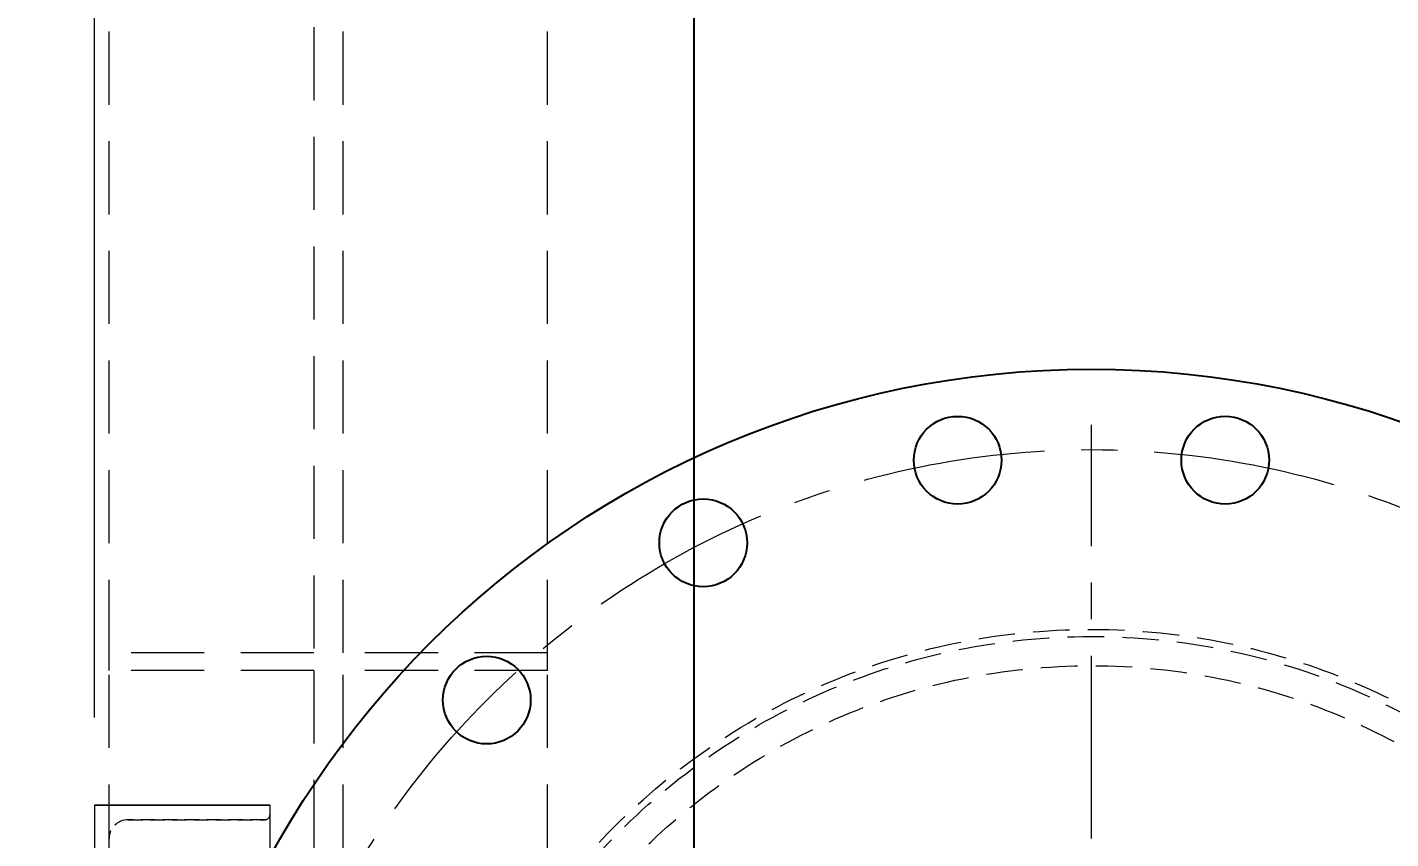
# Model space of a CAD drawing. Header units: millimetres. Extents: x -46397 to 283259, y -8690 to 23983.
# Drawn here: x 119758.6 to 120225, y 459 to 736.6 of the extents above; entities that cross this region are included whole.
import ezdxf

# ---------------------------------------------------------------- set-up
doc = ezdxf.new("R2010")
doc.units = ezdxf.units.MM
for name, pattern in [('CENTER', [2, 1.25, -0.25, 0.25, -0.25]), ('HIDDEN', [0.375, 0.25, -0.125]), ('HIDDENX2', [0.75, 0.5, -0.25])]:
    doc.linetypes.add(name, pattern=pattern)
doc.layers.get('Defpoints').update_dxf_attribs({"lineweight": 0})
for name, color, linetype, lineweight in [('CHUAN NET KHUAT', 4, 'HIDDEN', 0), ('DUONGCHINH', 7, 'Continuous', 25), ('mDƯỜNG KHUẤT', 251, 'HIDDEN', 5), ('mDƯỜNG TÂM', 8, 'CENTER', 0), ('PHANTOM 2', 8, 'Continuous', 0)]:
    doc.layers.add(name, color=color, linetype=linetype, lineweight=lineweight)
doc.layers.add('flashshoot', color=7, linetype='Continuous')
doc.styles.add('GHI CHÚ 1', font='isocp_IV25.ttf', dxfattribs={"width": 0.8})
doc.dimstyles.new('1-30SCALE', dxfattribs={"dimtxt": 75, "dimasz": 75, "dimexe": 37.5, "dimexo": 30, "dimgap": 30, "dimtad": 1, "dimtoh": 1, "dimdec": 0, "dimdsep": 46, "dimtxsty": 'GHI CHÚ 1', "dimcen": 0.09, "dimclrd": 256, "dimclre": 256, "dimclrt": 2, "dimadec": 0, "dimazin": 0, "dimtfac": 1, "dimtdec": 0, "dimtofl": 0, "dimtmove": 0, "dimatfit": 3, "dimfxl": 1, "dimlwd": 0, "dimlwe": 0, "dimarcsym": 0})

# ---------------------------------------------------------------- blocks, each defined once
blk = doc.blocks.new('A$Cc882877d')
at = {"color": 6, "linetype": 'Continuous', "lineweight": 0, "ltscale": 10}
for p, q in [((-170.9, -2500), (-170.9, -2440)), ((-170.9, -2440), (354.63, -2440)), ((-170.9, -2440), (-170.9, -2500)), ((-170.9, -2440), (-170.9, -2440)), ((-170.9, -2500), (354.63, -2500)), ((-170.9, -2500), (-170.9, -2500))]:
    blk.add_line(p, q, dxfattribs=at)
at = {"color": 4, "linetype": 'HIDDENX2', "lineweight": 0, "ltscale": 10}
for p, q in [((-165.9, -2441.7), (-165.9, -2488.5)), ((-165.9, -2488.5), (-165.9, -2441.7)), ((-159.4, -2495), (-159.4, -2495))]:
    blk.add_line(p, q, dxfattribs=at)
for centre, radius, start, end in [((-167.6, -2441.7), 1.7, 0, 90), ((-167.6, -2441.7), 1.7, 0, 90), ((-159.4, -2488.5), 6.5, 180, 270), ((-159.4, -2488.5), 6.5, 180, 270)]:
    blk.add_arc(centre, radius, start, end, dxfattribs=at)
blk = doc.blocks.new('*U98')
at = {"color": 1}
blk.add_circle((0, 0), 15, dxfattribs=at)
blk = doc.blocks.new('*U99')
at = {"layer": 'DUONGCHINH', "color": 0, "linetype": 'ByBlock', "lineweight": -2, "transparency": 16777216}
for p, rotation in [((101990.38, -98061.37), 89.99999999999993), ((101899.99, -98075.68), 107.9999999999999), ((102080.77, -98075.68), 71.99999999999994), ((101818.45, -98117.23), 125.9999999999999)]:
    blk.add_blockref('*U98', p, dxfattribs=dict(at, rotation=rotation))
blk = doc.blocks.new('*U100')
at = {"layer": 'mDƯỜNG TÂM', "color": 0, "ltscale": 50, "transparency": 16777216}
blk.add_line((0, 59.5), (0, 301), dxfattribs=at)
blk = doc.blocks.new('MH1-2')
at = {"layer": 'DUONGCHINH'}
blk.add_circle((0, 0), 320, dxfattribs=at)
at = {"layer": 'mDƯỜNG KHUẤT', "ltscale": 50}
for centre, radius in [((0, 0), 231), ((0, 0.09), 228.5), ((0, 0.09), 218.5)]:
    blk.add_circle(centre, radius, dxfattribs=at)
at = {"layer": 'mDƯỜNG TÂM', "color": 8, "ltscale": 50}
blk.add_circle((0, 0), 292.5, dxfattribs=at)
at = {"layer": 'DUONGCHINH', "rotation": 9}
blk.add_blockref('*U99', (-116120.64, 81188.16), dxfattribs=at)
at = {"layer": 'mDƯỜNG TÂM', "color": 8, "ltscale": 50}
blk.add_blockref('*U100', (0, 0), dxfattribs=at)
blk = doc.blocks.new('SD1-3')
at = {"layer": 'CHUAN NET KHUAT', "ltscale": 100}
for p, q in [((50, 1141.34), (50, 1355.34)), ((120, 1355.34), (120, 1141.34)), ((130, 1141.34), (130, 1355.34)), ((200, 1141.34), (200, 1355.34)), ((120, 1141.34), (50, 1141.34)), ((50, 1135.34), (50, 1141.34)), ((200, 1141.34), (130, 1141.34)), ((200, 1135.34), (200, 1141.34)), ((50, 921.34), (50, 1135.34)), ((120, 1135.34), (50, 1135.34)), ((120, 1135.34), (120, 921.34)), ((130, 921.34), (130, 1135.34)), ((200, 1135.34), (130, 1135.34)), ((200, 921.34), (200, 1135.34))]:
    blk.add_line(p, q, dxfattribs=at)
at = {"layer": 'DUONGCHINH'}
blk.add_line((250, 1832.98), (250, 3.7), dxfattribs=at)
blk = doc.blocks.new('*D615')
at = {"layer": 'Defpoints', "color": 0, "transparency": 16777216}
for p in [(119781.61, 1493.36), (119281.61, 1290.65, -1.5), (119781.61, 470.55, -1.5)]:
    blk.add_point(p, dxfattribs=at)
at = {"layer": 'PHANTOM 2', "linetype": 'Continuous', "lineweight": 0, "transparency": 16777216}
for p, q in [((119281.61, 1320.65), (119281.61, 1523.36)), ((119781.61, 500.55), (119781.61, 1523.36)), ((119371.61, 1493.36), (119691.61, 1493.36))]:
    blk.add_line(p, q, dxfattribs=at)
at = {"layer": 'PHANTOM 2', "transparency": 16777216}
for points in [[(119371.61, 1508.36), (119371.61, 1478.36), (119281.61, 1493.36)], [(119691.61, 1508.36), (119691.61, 1478.36), (119781.61, 1493.36)]]:
    blk.add_solid(points, dxfattribs=at)
at = {"layer": 'PHANTOM 2', "color": 2, "transparency": 16777216, "insert": (119531.61, 1570.86), "char_height": 95, "attachment_point": 5, "style": 'GHI CHÚ 1'}
blk.add_mtext('500', dxfattribs=at)
blk = doc.blocks.new('*D616')
at = {"layer": 'Defpoints', "color": 0, "transparency": 16777216}
for p in [(121631.61, 1493.36), (119781.61, 470.55, -1.5), (121631.61, 470.55, -1.5)]:
    blk.add_point(p, dxfattribs=at)
at = {"layer": 'PHANTOM 2', "linetype": 'Continuous', "lineweight": 0, "transparency": 16777216}
for p, q in [((119781.61, 500.55), (119781.61, 1523.36)), ((121631.61, 500.55), (121631.61, 1523.36)), ((119871.61, 1493.36), (121541.61, 1493.36))]:
    blk.add_line(p, q, dxfattribs=at)
at = {"layer": 'PHANTOM 2', "transparency": 16777216}
for points in [[(119871.61, 1508.36), (119871.61, 1478.36), (119781.61, 1493.36)], [(121541.61, 1508.36), (121541.61, 1478.36), (121631.61, 1493.36)]]:
    blk.add_solid(points, dxfattribs=at)
at = {"layer": 'PHANTOM 2', "color": 2, "transparency": 16777216, "insert": (120706.61, 1570.86), "char_height": 95, "attachment_point": 5, "style": 'GHI CHÚ 1'}
blk.add_mtext('1850', dxfattribs=at)

msp = doc.modelspace()

# ---------------------------------------------------------------- block references
for name, p in [('SD1-3', (119736.61, -618.69, -1.5)), ('MH1-2', (120122.61, 299.65, -1.5))]:
    msp.add_blockref(name, p)
at = {"layer": 'flashshoot', "rotation": 270}
msp.add_blockref('A$Cc882877d', (122281.61, 299.65, -1.5), dxfattribs=at)

# ---------------------------------------------------------------- dimensions: what is measured, and where the dimension line sits
at = {"layer": 'PHANTOM 2'}
for base, p1, p2, picture, middle in [((119781.61, 1493.36), (119281.61, 1290.65, -1.5), (119781.61, 470.55, -1.5), '*D615', (119531.61, 1570.86)), ((121631.61, 1493.36), (119781.61, 470.55, -1.5), (121631.61, 470.55, -1.5), '*D616', (120706.61, 1570.86))]:
    dim = msp.add_linear_dim(base=base, p1=p1, p2=p2, dimstyle='1-30SCALE', override={"dimtxt": 95, "dimasz": 90, "dimexe": 30, "dimtmove": 1}, dxfattribs=at)
    dim.commit()
    dim.dimension.update_dxf_attribs({"geometry": picture, "text_midpoint": middle})

doc.saveas('drawing.dxf')
